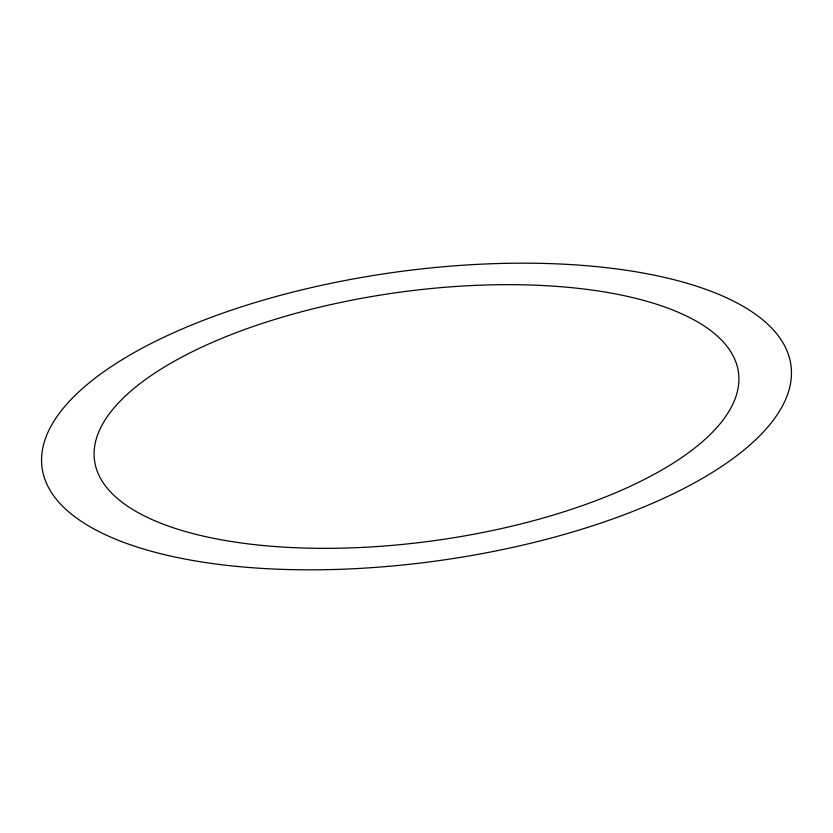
<?xml version="1.0" encoding="UTF-8"?>
<svg xmlns="http://www.w3.org/2000/svg" width="833" height="833" viewBox="0 0 833 833"><rect width="100%" height="100%" fill="white"/><g stroke="black" fill="none" stroke-linecap="round" stroke-linejoin="round"><path stroke-width="1.25" d="M262.062 545.417A324.974 125.408 -7.8 0 0 738.819 375.985A324.974 125.408 -7.8 0 0 248.609 328.108A324.974 125.408 -7.8 0 0 262.062 545.417M236.895 566.419A377.932 145.848 -7.8 0 0 791.35 369.383A377.932 145.848 -7.8 0 0 221.255 313.697A377.932 145.848 -7.8 0 0 236.895 566.419"/></g></svg>
